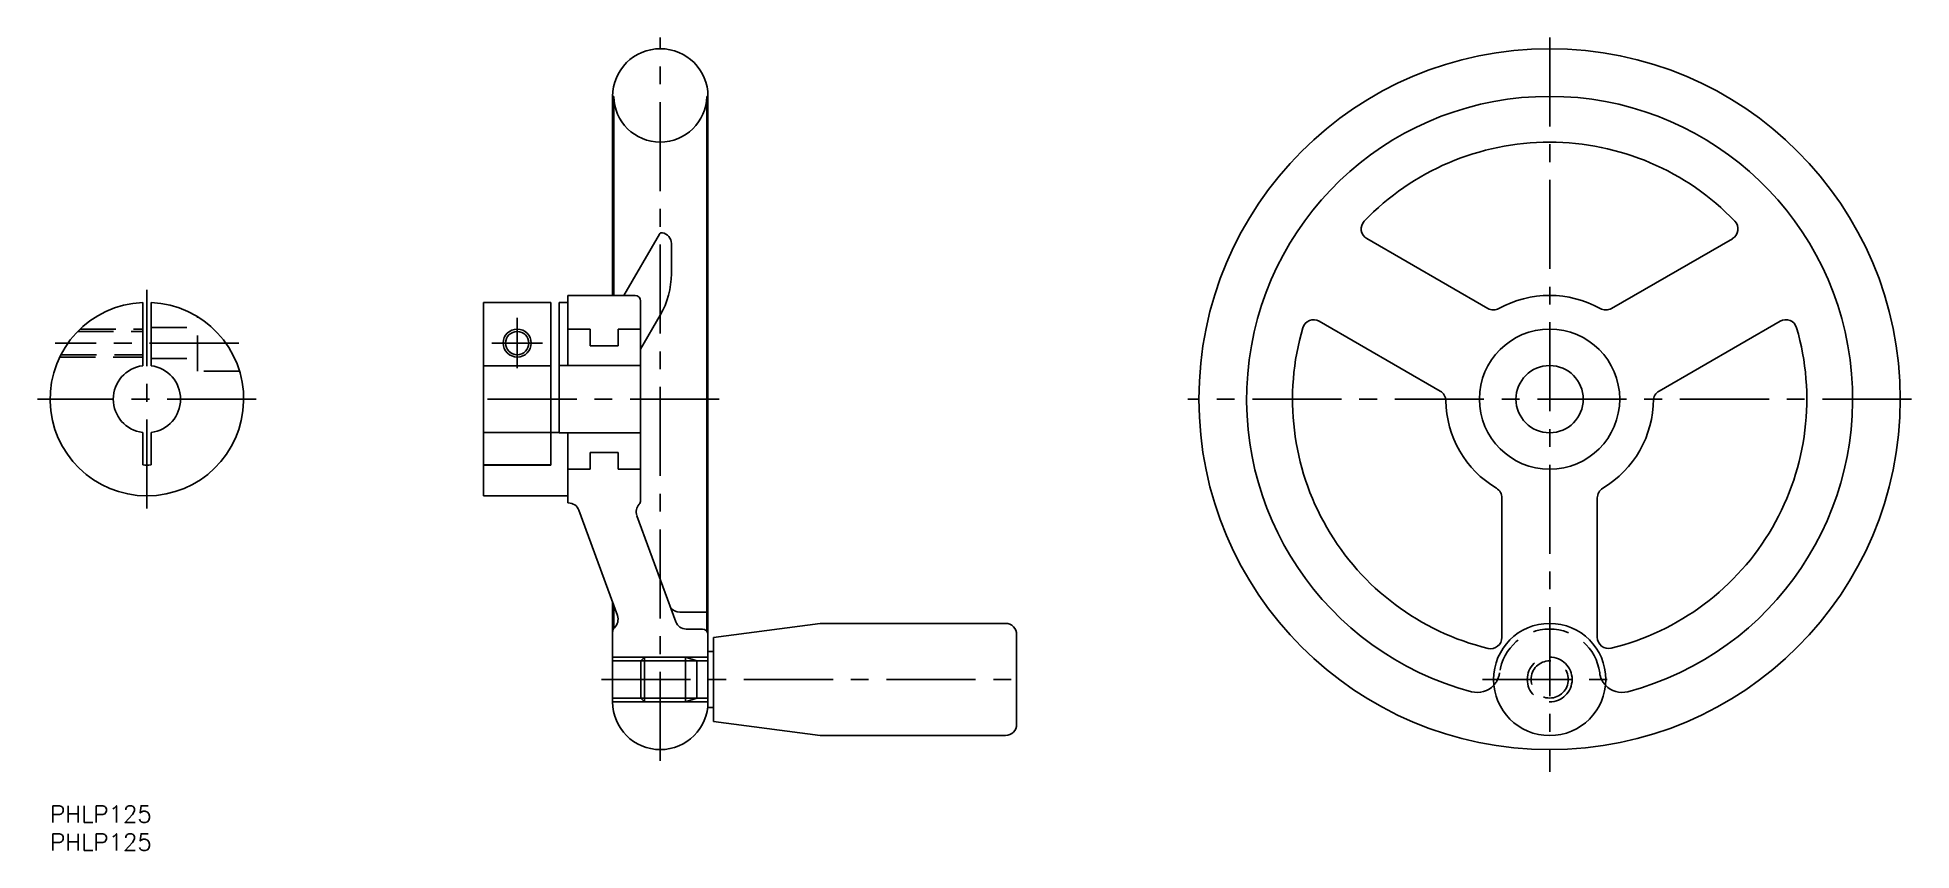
# Model space of a CAD drawing. Extents: x -2 to 332, y -8 to 137.
import ezdxf

# ---------------------------------------------------------------- set-up
doc = ezdxf.new("R2010")
doc.units = 0
doc.header["$LTSCALE"] = 0.5
doc.linetypes.add('CENTER', pattern=[50.8, 31.75, -6.35, 6.35, -6.35])
doc.linetypes.add('DASHED', pattern=[19.05, 12.7, -6.35])
for name, color, linetype in [('MSM_CENTER', 1, 'CENTER'), ('MSM_CONTINUOUS', 7, 'CONTINUOUS'), ('MSM_DASHED', 4, 'DASHED'), ('MSM_NARROW', 5, 'CONTINUOUS'), ('MSM_PART_NUMBER', 7, 'CONTINUOUS')]:
    doc.layers.add(name, color=color, linetype=linetype)
doc.styles.get("Standard").update_dxf_attribs({"font": 'txt.shx', "height": 3, "bigfont": 'bigfont.shx'})

# ---------------------------------------------------------------- blocks, each defined once
blk = doc.blocks.new('*U4')
at = {"layer": 'MSM_PART_NUMBER'}
blk.add_text('PHLP125', height=3, dxfattribs=at).set_placement((0, -3))
blk = doc.blocks.new('*U5')
at = {"layer": 'MSM_PART_NUMBER'}
blk.add_text('PHLP125', height=3, dxfattribs=at).set_placement((0, -8))

msp = doc.modelspace()

# ---------------------------------------------------------------- linework, layer by layer
at = {"layer": 'MSM_CENTER'}
for p, q in [((108.75, 8), (108.75, 137)), ((267.26, 137.01), (267.26, 6.01)), ((17.25, 53), (17.25, 92)), ((83.25, 78), (83.25, 87)), ((33.61, 82.5), (0.89, 82.5)), ((87.75, 82.5), (78.75, 82.5)), ((36.75, 72.5), (-2.25, 72.5)), ((119.25, 72.5), (75.25, 72.5)), ((331.75, 72.5), (202.75, 72.5)), ((98.26, 22.51), (174.26, 22.51)), ((255.26, 22.51), (279.26, 22.51))]:
    msp.add_line(p, q, dxfattribs=at)
at = {"layer": 'MSM_CONTINUOUS'}
for p, q in [((100.25, 91), (100.25, 126.5)), ((100.45, 126.5), (100.25, 126.5)), ((100.45, 91), (100.45, 126.5)), ((117.05, 126.5), (117.05, 31.1)), ((117.25, 126.5), (117.05, 126.5)), ((117.25, 17.51), (117.25, 126.5)), ((108.59, 101.94), (102.28, 91)), ((110.72, 94.85), (110.72, 100.24)), ((256.25, 88.66), (234.66, 101.13)), ((278.25, 88.66), (299.83, 101.12)), ((92.25, 91), (104.25, 91)), ((92.25, 78.5), (92.25, 91)), ((16.5, 78.45), (16.5, 89.73)), ((18, 78.45), (18, 89.73)), ((77.25, 55.25), (77.25, 89.73)), ((77.25, 89.73), (89.25, 89.73)), ((89.25, 60.75), (89.25, 89.73)), ((90.75, 66.5), (90.75, 89.75)), ((90.75, 89.75), (92.25, 89.75)), ((105.25, 54.44), (105.25, 90)), ((108.75, 87.49), (105.25, 81.43)), ((96.25, 85), (92.25, 85)), ((96.25, 85), (96.25, 82)), ((105.25, 85), (101.25, 85)), ((101.25, 85), (101.25, 82)), ((247.75, 73.94), (226.18, 86.4)), ((286.75, 73.94), (308.35, 86.41)), ((96.25, 82), (101.25, 82)), ((77.25, 78.45), (89.25, 78.45)), ((105.25, 78.5), (90.75, 78.5)), ((16.5, 60.77), (16.5, 66.55)), ((18, 60.77), (18, 66.55)), ((77.25, 66.55), (90.75, 66.55)), ((90.75, 66.5), (105.25, 66.5)), ((92.25, 54), (92.25, 66.5)), ((77.25, 60.77), (89.25, 60.77)), ((77.25, 60.75), (89.25, 60.75)), ((96.25, 63), (101.25, 63)), ((96.25, 63), (96.25, 60)), ((101.25, 63), (101.25, 60)), ((92.25, 60), (96.25, 60)), ((101.25, 60), (105.25, 60)), ((92.25, 55.25), (77.25, 55.25)), ((92.35, 54), (92.25, 54)), ((258.75, 54.89), (258.75, 30)), ((275.75, 30.03), (275.75, 54.89)), ((94.23, 52.69), (101.1, 33.9)), ((111.5, 32.81), (104.58, 51.72)), ((100.25, 18.5), (100.25, 36.23)), ((100.45, 31.6), (100.45, 35.63)), ((117.25, 34.5), (112.21, 34.5)), ((113.38, 31.5), (116.25, 31.5)), ((137.26, 32.51), (118.26, 30.01)), ((137.26, 32.51), (170.26, 32.51)), ((172.26, 30.51), (172.26, 14.51)), ((118.26, 27.51), (117.26, 27.51)), ((118.26, 30.01), (118.26, 15.01)), ((105.26, 25.83), (100.26, 25.83)), ((105.93, 26.51), (105.26, 25.83)), ((105.26, 19.18), (105.26, 25.83)), ((105.93, 18.51), (105.93, 26.51)), ((113.26, 26.51), (105.93, 26.51)), ((113.26, 26.51), (113.26, 18.51)), ((115.26, 25.83), (113.26, 26.51)), ((115.26, 25.83), (115.26, 19.18)), ((115.26, 25.83), (117.26, 25.83)), ((105.26, 19.18), (100.26, 19.18)), ((105.93, 18.51), (105.26, 19.18)), ((113.26, 18.51), (105.93, 18.51)), ((113.26, 18.51), (115.26, 19.18)), ((115.26, 19.18), (117.26, 19.18)), ((117.25, 17.51), (118.26, 17.51)), ((118.26, 15.01), (137.26, 12.51)), ((170.26, 12.51), (137.26, 12.51))]:
    msp.add_line(p, q, dxfattribs=at)
for centre, radius in [((267.25, 72.5), 62.5), ((83.25, 82.5), 2.07), ((267.25, 72.5), 12.5), ((267.25, 72.5), 6), ((267.26, 22.51), 10)]:
    msp.add_circle(centre, radius, dxfattribs=at)
for centre, radius, start, end in [((108.75, 126.5), 8.5, 0, 180), ((108.75, 126.64), 8.3, 180.9497, 359.0503), ((267.25, 72.5), 54, 284.9392, 255.0608), ((267.24, 72.58), 45.75, 43.7796, 136.2045), ((235.66, 102.87), 2, 136.2045, 240), ((298.83, 102.86), 2, 300, 43.7796), ((109.02, 101.69), 0.5, 79.2817, 150), ((108.75, 100.24), 1.97, 0, 79.2817), ((96, 94.85), 14.72, 330, 360), ((104.25, 90), 1, 0, 90), ((267.25, 72.5), 18.5, 60.8102, 119.1898), ((17.25, 72.5), 17.25, 92.4919, 87.5081), ((257.25, 90.4), 2, 240, 299.1898), ((277.25, 90.4), 2, 240.8102, 300), ((267.11, 72.43), 45.68, 163.7338, 256.2809), ((225.18, 84.67), 2, 60, 163.7338), ((267.4, 72.48), 45.69, 283.7075, 16.2223), ((309.35, 84.68), 2, 16.2223, 120), ((17.25, 72.5), 6, 97.1808, 262.8192), ((17.25, 72.5), 6, 277.1808, 82.8192), ((246.75, 72.21), 2, 0.8102, 60), ((287.75, 72.21), 2, 120, 179.1898), ((267.25, 72.5), 18.5, 180.8102, 239.1898), ((267.25, 72.5), 18.5, 300.8102, 360), ((17.25, 72.5), 11.75, 266.3403, 273.6597), ((92.35, 52), 2, 20.0925, 90), ((106.46, 52.41), 2, 137.4953, 200.0925), ((104.25, 54.44), 1, 317.4953, 0), ((256.75, 54.89), 2, 0, 59.1898), ((277.75, 54.89), 2, 120.8102, 180), ((99.22, 33.22), 2, 312.5038, 20.0925), ((112.21, 36.5), 2, 215.3009, 270), ((101.25, 31), 1, 132.5038, 180), ((113.38, 33.5), 2, 200.0925, 270), ((116.25, 30.5), 1, 0, 90), ((170.26, 30.51), 2, 0, 90), ((256.75, 30), 2, 256.2809, 0), ((277.75, 30.03), 2, 180, 283.7075), ((254.36, 24.19), 4, 255.0608, 317.4521), ((280.14, 24.19), 4, 222.7388, 284.9392), ((108.75, 18.5), 8.5, 180, 0), ((170.26, 14.51), 2, 270, 0)]:
    msp.add_arc(centre, radius, start, end, dxfattribs=at)
at = {"layer": 'MSM_DASHED'}
for p, q in [((26.25, 77.5), (26.25, 87.22)), ((4.92, 84.57), (16.5, 84.57)), ((5.36, 85), (16.5, 85)), ((18, 85.25), (26.25, 85.25)), ((1.93, 80.43), (16.5, 80.43)), ((1.72, 80), (16.5, 80)), ((18, 79.75), (26.25, 79.75)), ((33.76, 77.5), (26.25, 77.5))]:
    msp.add_line(p, q, dxfattribs=at)
for radius in [4, 3.32]:
    msp.add_circle((267.26, 22.51), radius, dxfattribs=at)
for centre, radius, start, end in [((267.25, 22.5), 9, 7.4696, 172.5304), ((254.36, 24.19), 4, 317.4521, 352.5304), ((280.14, 24.19), 4, 187.4696, 222.7388)]:
    msp.add_arc(centre, radius, start, end, dxfattribs=at)
at = {"layer": 'MSM_NARROW'}
for p, q in [((105.93, 26.51), (100.26, 26.51)), ((105.26, 25.83), (115.26, 25.83)), ((113.26, 26.51), (117.26, 26.51)), ((105.93, 18.51), (100.26, 18.51)), ((105.26, 19.18), (115.26, 19.18)), ((113.26, 18.51), (117.26, 18.51))]:
    msp.add_line(p, q, dxfattribs=at)
msp.add_circle((83.25, 82.5), 2.5, dxfattribs=at)

# ---------------------------------------------------------------- block references
at = {"layer": 'MSM_CONTINUOUS'}
for name in ['*U4', '*U5']:
    msp.add_blockref(name, (0, 0), dxfattribs=at)

doc.saveas('drawing.dxf')
